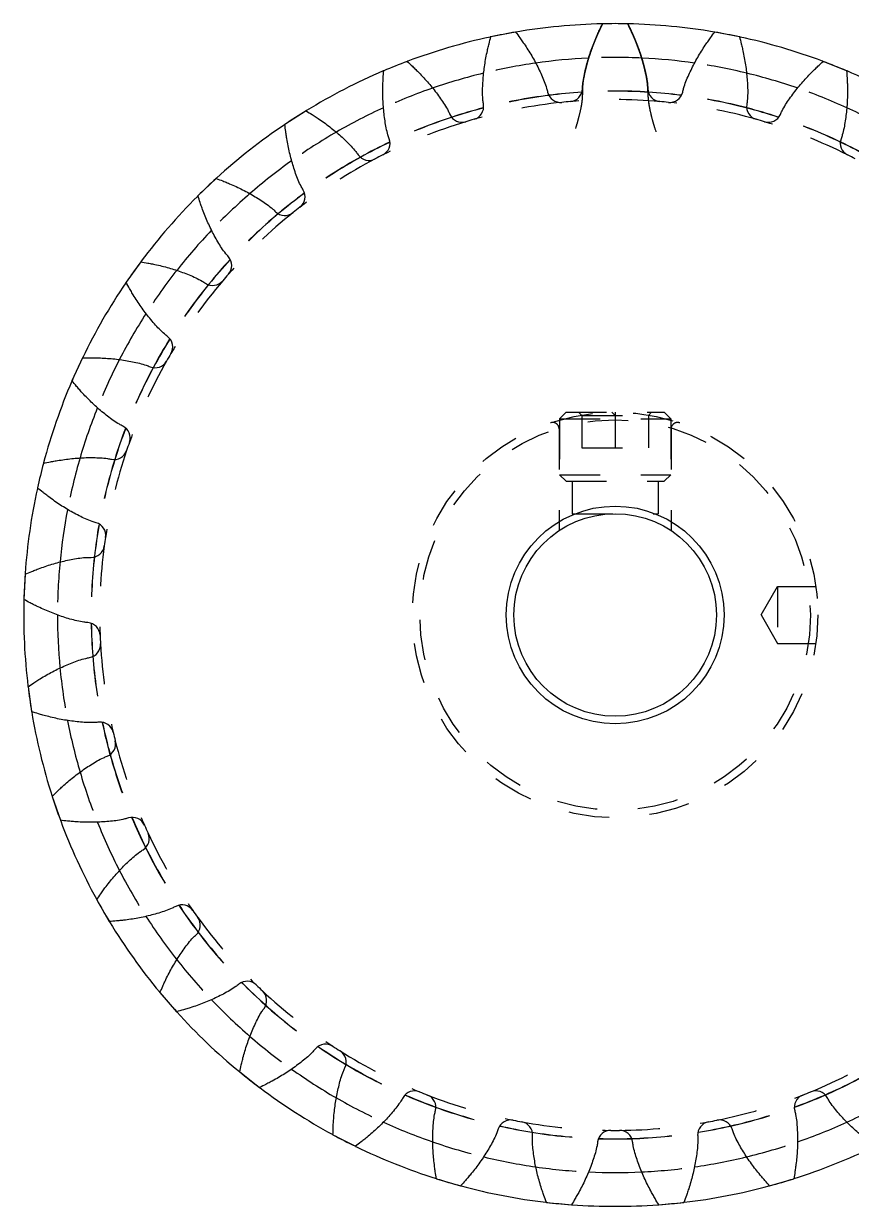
# Model space of a CAD drawing. Header units: inches. Extents: x 0.9 to 97.5, y -1.2 to 16.7.
# Drawn here: x 24.896 to 26.937, y 9.285 to 12.202 of the extents above; entities that cross this region are included whole.
import ezdxf

# ---------------------------------------------------------------- set-up
doc = ezdxf.new("R2010")
doc.units = ezdxf.units.IN
doc.header["$MEASUREMENT"] = 0
doc.linetypes.add('HIDDEN', pattern=[0.2, 0.1, -0.1])
doc.layers.add('DEFAULT_2', color=8, linetype='HIDDEN')

msp = doc.modelspace()

# ---------------------------------------------------------------- linework, layer by layer
at = {"color": 7, "linetype": 'Continuous'}
for p, q in [((26.1094, 12.1809), (26.0483, 12.1692)), ((26.6612, 12.1692), (26.6002, 12.1809)), ((26.9255, 12.0854), (26.8678, 12.1085)), ((25.5927, 11.9867), (25.5404, 11.9531)), ((25.3711, 11.82), (25.3262, 11.7771)), ((25.1851, 11.6144), (25.1491, 11.5638)), ((25.0414, 11.3773), (25.0156, 11.3208)), ((24.8999, 10.8438), (24.8969, 10.7817)), ((24.9072, 10.5666), (24.916, 10.5051)), ((24.9668, 10.2959), (24.9871, 10.2372)), ((25.0766, 10.0413), (25.1076, 9.9875)), ((25.2325, 9.8121), (25.2732, 9.7651)), ((25.4291, 9.6165), (25.4779, 9.5781)), ((25.6591, 9.4617), (25.7143, 9.4332)), ((25.9142, 9.3532), (25.9738, 9.3357)), ((26.7357, 9.3357), (26.7954, 9.3532)), ((26.1853, 9.2949), (26.2471, 9.289)), ((26.4624, 9.289), (26.5243, 9.2949))]:
    msp.add_line(p, q, dxfattribs=at)
for radius in [0.2685, 0.2498]:
    msp.add_circle((26.3548, 10.7434), radius, dxfattribs=at)
at = {"color": 40, "linetype": 'Continuous'}
for radius, start, end in [(1.4583, 91.2628, 99.6464), (1.4583, 80.3536, 88.7372), (1.4583, 102.2058, 110.5215), (1.4583, 69.4785, 77.7942), (1.375, 92.7716, 98.185), (1.375, 81.815, 87.2284), (1.4583, 113.0809, 121.4644), (1.375, 103.6758, 109.0514), (1.375, 70.9486, 76.3242), (1.4583, 58.5356, 66.9191), (1.2921, 93.6505, 97.2201), (1.2917, 93.6574, 97.2101), (1.2921, 82.7799, 86.3495), (1.2917, 82.7899, 86.3426), (1.375, 114.5422, 119.9557), (1.2921, 104.5875, 108.1215), (1.2917, 104.5947, 108.1102), (1.2921, 71.8785, 75.4125), (1.2917, 71.8898, 75.4053), (1.375, 60.0443, 65.4578), (1.4583, 123.9901, 132.3737), (1.2921, 115.5184, 119.0654), (1.2917, 115.5297, 119.0582), (1.2921, 60.9346, 64.4816), (1.2917, 60.9418, 64.4703), (1.375, 125.4988, 130.9123), (1.4583, 134.9331, 143.2487), (1.2921, 126.4065, 129.9701), (1.2917, 126.4135, 129.9632), (1.375, 136.4031, 141.7787), (1.2921, 137.2759, 140.8482), (1.2917, 137.2832, 140.8371), (1.4583, 145.8081, 154.1917), (1.375, 147.2695, 152.683), (1.2921, 148.2351, 151.7649), (1.2917, 148.2429, 151.7571), (1.4583, 156.7174, 165.1009), (1.375, 158.2261, 163.6396), (1.2921, 159.1518, 162.7241), (1.2917, 159.1629, 162.7168), (1.4583, 167.6604, 175.976), (1.375, 169.1304, 174.506), (1.2921, 170.0299, 173.5935), (1.2917, 170.0368, 173.5865), (1.4583, 178.5354, 186.919), (1.375, 180, 185.4103), (1.2921, 180.9346, 184.4816), (1.2917, 180.9418, 184.4703), (1.4583, 189.4447, 197.8282), (1.375, 190.9534, 196.3669), (1.2921, 191.8785, 195.4125), (1.2917, 191.8898, 195.4053), (1.2921, 202.7799, 206.3495), (1.2917, 202.7899, 206.3426), (1.4583, 200.3876, 208.7033), (1.375, 201.8577, 207.2333), (1.2921, 213.6505, 217.2201), (1.2917, 213.6574, 217.2101), (1.4583, 211.2627, 219.6462), (1.375, 212.724, 218.1375), (1.2921, 224.5875, 228.1215), (1.2917, 224.5947, 228.1102), (1.375, 223.6807, 229.0941), (1.4583, 222.1719, 230.5555), (1.2921, 235.5184, 239.0654), (1.2917, 235.5297, 239.0582), (1.375, 234.5849, 239.9605), (1.4583, 233.1149, 241.4306), (1.2921, 246.4065, 249.9701), (1.2917, 246.4135, 249.9632), (1.2917, 290.0368, 293.5865), (1.2921, 290.0299, 293.5935), (1.375, 245.4513, 250.8648), (1.2921, 257.2759, 260.8482), (1.2917, 257.2832, 260.8371), (1.2921, 279.1518, 282.7241), (1.2917, 279.1629, 282.7168), (1.375, 289.1352, 294.5487), (1.2921, 268.2351, 271.7649), (1.2917, 268.2429, 271.7571), (1.4583, 243.99, 252.3735), (1.4583, 287.6265, 296.01), (1.375, 256.4079, 261.8214), (1.375, 278.1786, 283.5921), (1.375, 267.3122, 272.6878), (1.4583, 254.8992, 263.2828), (1.4583, 276.7172, 285.1008), (1.4583, 265.8422, 274.1578)]:
    msp.add_arc((26.3548, 10.7434), radius, start, end, dxfattribs=at)
at = {"color": 7, "linetype": 'Continuous'}
for centre, radius, start, end in [((26.3548, 10.7434), 1.4583, 88.7793, 91.2207), ((26.3548, 10.7434), 1.4583, 99.6884, 102.1298), ((26.3548, 10.7434), 1.4583, 77.8702, 80.3116), ((26.3548, 10.7434), 1.4583, 110.5975, 113.0389), ((26.3548, 10.7434), 1.4583, 66.9611, 69.4025), ((26.22, 12.0399), 0.0325, 192.8473, 275.9364), ((26.2418, 12.042), 0.0325, 274.9727, 358.0618), ((26.4678, 12.042), 0.0325, 181.9382, 265.0273), ((26.4896, 12.0399), 0.0325, 264.0636, 347.1527), ((25.9981, 11.9971), 0.0325, 285.8818, 8.9709), ((26.3548, 10.7434), 1.271, 94.9727, 95.9364), ((26.3548, 10.7434), 1.271, 84.0636, 85.0273), ((26.7115, 11.9971), 0.0325, 171.0291, 254.1182), ((26.3548, 10.7434), 1.4583, 121.5066, 123.948), ((25.977, 11.9909), 0.0325, 203.7564, 286.8455), ((26.3548, 10.7434), 1.271, 105.8818, 106.8455), ((26.3548, 10.7434), 1.271, 73.1545, 74.1182), ((26.7325, 11.9909), 0.0325, 253.1545, 336.2436), ((25.7672, 11.907), 0.0325, 296.7909, 19.88), ((26.9423, 11.907), 0.0325, 160.12, 243.2091), ((25.7478, 11.8969), 0.0325, 214.6655, 297.7546), ((26.3548, 10.7434), 1.271, 116.7909, 117.7546), ((26.3548, 10.7434), 1.271, 62.2454, 63.2091), ((26.3548, 10.7434), 1.4583, 132.4157, 134.8571), ((25.5577, 11.7747), 0.0325, 307.6999, 30.789), ((25.5404, 11.7612), 0.0325, 225.5746, 308.6637), ((26.3548, 10.7434), 1.271, 127.6999, 128.6637), ((26.3548, 10.7434), 1.4583, 143.3248, 145.7662), ((25.3769, 11.6052), 0.0325, 318.609, 41.6981), ((26.3548, 10.7434), 1.271, 138.609, 139.5728), ((25.3625, 11.5887), 0.0325, 236.4837, 319.5728), ((25.2314, 11.4046), 0.0325, 329.5181, 52.6072), ((26.3548, 10.7434), 1.4583, 154.2338, 156.6752), ((26.3548, 10.7434), 1.271, 149.5181, 150.4819), ((25.2205, 11.3856), 0.0325, 247.3928, 330.4819), ((25.1266, 11.1801), 0.0325, 340.4272, 63.5163), ((25.1194, 11.1593), 0.0325, 258.3019, 341.391), ((26.3548, 10.7434), 1.271, 160.4272, 161.391), ((26.3548, 10.7434), 1.4583, 165.1429, 167.5843), ((25.0662, 10.9397), 0.0325, 351.3363, 74.4254), ((25.063, 10.918), 0.0325, 269.211, 352.3001), ((26.3548, 10.7434), 1.271, 171.3363, 172.3001), ((26.3548, 10.7434), 1.4583, 176.052, 178.4934), ((25.0523, 10.6923), 0.0325, 2.2454, 85.3345), ((26.3548, 10.7434), 1.271, 182.2454, 183.2091), ((25.0533, 10.6704), 0.0325, 280.12, 3.2091), ((26.3548, 10.7434), 1.4583, 186.9611, 189.4025), ((25.0855, 10.4467), 0.0325, 13.1545, 96.2436), ((26.3548, 10.7434), 1.271, 193.1545, 194.1182), ((25.0907, 10.4254), 0.0325, 291.0291, 14.1182), ((26.3548, 10.7434), 1.4583, 197.8702, 200.3116), ((25.1646, 10.2119), 0.0325, 24.0636, 107.1527), ((26.3548, 10.7434), 1.271, 204.0636, 205.0273), ((25.1737, 10.1919), 0.0325, 301.9382, 25.0273), ((26.3548, 10.7434), 1.4583, 208.7793, 211.2207), ((25.2867, 9.9962), 0.0325, 34.9727, 118.0618), ((26.3548, 10.7434), 1.271, 214.9727, 215.9364), ((25.2994, 9.9784), 0.0325, 312.8473, 35.9364), ((25.4474, 9.8076), 0.0325, 45.8818, 128.9709), ((26.3548, 10.7434), 1.271, 225.8818, 226.8455), ((26.3548, 10.7434), 1.4583, 219.6884, 222.1298), ((25.4632, 9.7925), 0.0325, 323.7564, 46.8455), ((25.6409, 9.6528), 0.0325, 56.7909, 139.88), ((26.3548, 10.7434), 1.271, 236.7909, 237.7546), ((25.6593, 9.6409), 0.0325, 334.6655, 57.7546), ((26.3548, 10.7434), 1.4583, 230.5975, 233.0389), ((25.8602, 9.5374), 0.0325, 67.6999, 150.789), ((26.3548, 10.7434), 1.271, 247.6999, 248.6637), ((26.3548, 10.7434), 1.271, 291.3363, 292.3001), ((26.8494, 9.5374), 0.0325, 29.211, 112.3001), ((25.8805, 9.5292), 0.0325, 345.5746, 68.6637), ((26.829, 9.5292), 0.0325, 111.3363, 194.4254), ((26.0973, 9.4656), 0.0325, 78.609, 161.6981), ((26.3548, 10.7434), 1.271, 258.609, 259.5728), ((26.1189, 9.4614), 0.0325, 356.4837, 79.5728), ((26.5907, 9.4614), 0.0325, 100.4272, 183.5163), ((26.3548, 10.7434), 1.271, 280.4272, 281.391), ((26.6122, 9.4656), 0.0325, 18.3019, 101.391), ((26.3548, 10.7434), 1.4583, 241.5066, 243.948), ((26.3438, 9.4399), 0.0325, 89.5181, 172.6072), ((26.3548, 10.7434), 1.271, 269.5181, 270.4819), ((26.3657, 9.4399), 0.0325, 7.3928, 90.4819), ((26.3548, 10.7434), 1.4583, 252.4157, 254.8571), ((26.3548, 10.7434), 1.4583, 285.1429, 287.5843), ((26.3548, 10.7434), 1.4583, 263.3248, 265.7662), ((26.3548, 10.7434), 1.4583, 274.2338, 276.6752)]:
    msp.add_arc(centre, radius, start, end, dxfattribs=at)
for points, start_tangent, end_tangent in [([(26.3137, 12.1803), (26.316, 12.1854), (26.3237, 12.2014)], (0.004828, 0.01063), (0.005184, 0.010461)), ([(26.3858, 12.2014), (26.3935, 12.1854), (26.3959, 12.1803)], (0.005184, -0.010461), (0.004828, -0.01063)), ([(26.0425, 12.1466), (26.0438, 12.152), (26.0483, 12.1692)], (0.002729, 0.011352), (0.00311, 0.011253)), ([(26.1094, 12.1809), (26.1199, 12.1667), (26.1232, 12.1621)], (0.00707, -0.009291), (0.006753, -0.009524)), ([(26.2743, 12.0409), (26.2748, 12.0506), (26.2773, 12.0681), (26.2809, 12.0854), (26.2853, 12.1026), (26.2903, 12.1196), (26.2959, 12.1364), (26.3021, 12.1529), (26.3088, 12.1693), (26.3137, 12.1803)], (0.002464, 0.072806), (0.030117, 0.066309)), ([(26.3959, 12.1803), (26.4007, 12.1693), (26.4075, 12.1529), (26.4137, 12.1364), (26.4193, 12.1196), (26.4243, 12.1026), (26.4286, 12.0854), (26.4323, 12.0681), (26.4347, 12.0506), (26.4353, 12.0409)], (0.030117, -0.066309), (0.002464, -0.072806)), ([(26.5864, 12.1621), (26.5897, 12.1667), (26.6002, 12.1809)], (0.006753, 0.009524), (0.00707, 0.009291)), ([(26.6612, 12.1692), (26.6657, 12.152), (26.6671, 12.1466)], (0.00311, -0.011253), (0.002729, -0.011352)), ([(26.0302, 12.0022), (26.0289, 12.0119), (26.0279, 12.0295), (26.0283, 12.0472), (26.0293, 12.0649), (26.031, 12.0825), (26.0333, 12.1), (26.0362, 12.1175), (26.0398, 12.1348), (26.0425, 12.1466)], (-0.011359, 0.071956), (0.017023, 0.070811)), ([(26.1232, 12.1621), (26.1301, 12.1522), (26.1398, 12.1374), (26.149, 12.1223), (26.1577, 12.1069), (26.1658, 12.0912), (26.1733, 12.0752), (26.1802, 12.0589), (26.1859, 12.0421), (26.1883, 12.0327)], (0.042122, -0.059411), (0.016198, -0.071024)), ([(26.5213, 12.0327), (26.5237, 12.0421), (26.5294, 12.0589), (26.5363, 12.0752), (26.5438, 12.0912), (26.5519, 12.1069), (26.5605, 12.1223), (26.5698, 12.1374), (26.5795, 12.1522), (26.5864, 12.1621)], (0.016198, 0.071024), (0.042122, 0.059411)), ([(26.6671, 12.1466), (26.6698, 12.1348), (26.6733, 12.1175), (26.6763, 12.1), (26.6786, 12.0825), (26.6802, 12.0649), (26.6813, 12.0472), (26.6816, 12.0295), (26.6807, 12.0119), (26.6794, 12.0022)], (0.017023, -0.070811), (-0.011359, -0.071956)), ([(25.8417, 12.1085), (25.8548, 12.0965), (25.8589, 12.0926)], (0.0087, -0.007785), (0.008433, -0.008074)), ([(26.8507, 12.0926), (26.8548, 12.0965), (26.8678, 12.1085)], (0.008433, 0.008074), (0.0087, 0.007785)), ([(25.7826, 12.0621), (25.7829, 12.0677), (25.7841, 12.0854)], (0.000531, 0.011663), (0.000924, 0.011638)), ([(25.8589, 12.0926), (25.8675, 12.0842), (25.8798, 12.0716), (25.8918, 12.0585), (25.9032, 12.045), (25.9141, 12.0311), (25.9245, 12.0167), (25.9344, 12.0021), (25.9432, 11.9867), (25.9473, 11.9779)], (0.052604, -0.050366), (0.029347, -0.066675)), ([(26.7623, 11.9779), (26.7664, 11.9867), (26.7752, 12.0021), (26.785, 12.0167), (26.7954, 12.0311), (26.8064, 12.045), (26.8178, 12.0585), (26.8297, 12.0716), (26.8421, 12.0842), (26.8507, 12.0926)], (0.029347, 0.066675), (0.052604, 0.050366)), ([(26.9255, 12.0854), (26.9267, 12.0677), (26.927, 12.0621)], (0.000924, -0.011638), (0.000531, -0.011663)), ([(25.7978, 11.918), (25.7947, 11.9273), (25.7904, 11.9444), (25.7874, 11.9619), (25.7851, 11.9794), (25.7834, 11.997), (25.7824, 12.0147), (25.782, 12.0324), (25.7822, 12.0501), (25.7826, 12.0621)], (-0.024772, 0.068506), (0.003315, 0.072753)), ([(26.927, 12.0621), (26.9274, 12.0501), (26.9276, 12.0324), (26.9272, 12.0147), (26.9262, 11.997), (26.9245, 11.9794), (26.9221, 11.9619), (26.9191, 11.9444), (26.9149, 11.9273), (26.9117, 11.918)], (0.003315, -0.072753), (-0.024772, -0.068506)), ([(25.5927, 11.9867), (25.6077, 11.9775), (25.6125, 11.9744)], (0.010016, -0.005998), (0.009809, -0.006332)), ([(25.6125, 11.9744), (25.6225, 11.9678), (25.6371, 11.9577), (25.6512, 11.9471), (25.665, 11.936), (25.6784, 11.9244), (25.6913, 11.9123), (25.7038, 11.8997), (25.7153, 11.8863), (25.721, 11.8784)], (0.061185, -0.039501), (0.041435, -0.059916)), ([(25.5434, 11.93), (25.5426, 11.9356), (25.5404, 11.9531)], (-0.001685, 0.011553), (-0.001295, 0.011603)), ([(25.5856, 11.7914), (25.5808, 11.7999), (25.5733, 11.8159), (25.5671, 11.8325), (25.5615, 11.8493), (25.5565, 11.8662), (25.5521, 11.8834), (25.5484, 11.9007), (25.5452, 11.9181), (25.5434, 11.93)], (-0.037289, 0.06258), (-0.010514, 0.072065)), ([(25.3711, 11.82), (25.3877, 11.8138), (25.3929, 11.8117)], (0.01097, -0.003994), (0.01083, -0.004362)), ([(25.3929, 11.8117), (25.4041, 11.8071), (25.4202, 11.7999), (25.4362, 11.7922), (25.4518, 11.7839), (25.4671, 11.775), (25.4821, 11.7656), (25.4967, 11.7556), (25.5106, 11.7446), (25.5177, 11.738)], (0.067555, -0.027207), (0.052025, -0.050992)), ([(25.3335, 11.755), (25.3316, 11.7603), (25.3262, 11.7771)], (-0.003841, 0.011025), (-0.003467, 0.011148)), ([(25.4011, 11.6269), (25.3948, 11.6343), (25.3845, 11.6487), (25.3752, 11.6637), (25.3665, 11.6791), (25.3584, 11.6949), (25.3509, 11.7109), (25.3439, 11.7271), (25.3375, 11.7436), (25.3335, 11.755)], (-0.048459, 0.054392), (-0.023962, 0.068773)), ([(25.1851, 11.6144), (25.2026, 11.6114), (25.2081, 11.6103)], (0.011528, -0.001846), (0.01146, -0.002233)), ([(25.2081, 11.6103), (25.2199, 11.6079), (25.2372, 11.6039), (25.2543, 11.5994), (25.2712, 11.5942), (25.2879, 11.5884), (25.3044, 11.582), (25.3206, 11.575), (25.3363, 11.5668), (25.3446, 11.5616)], (0.071483, -0.013931), (0.060735, -0.040225)), ([(25.1605, 11.5434), (25.1577, 11.5483), (25.1491, 11.5638)], (-0.005858, 0.010099), (-0.005514, 0.01029)), ([(25.2512, 11.4304), (25.2436, 11.4365), (25.2307, 11.4487), (25.2187, 11.4617), (25.2073, 11.4752), (25.1963, 11.4891), (25.1859, 11.5034), (25.176, 11.5181), (25.1666, 11.533), (25.1605, 11.5434)], (-0.057877, 0.044239), (-0.036544, 0.062995)), ([(25.0414, 11.3773), (25.0591, 11.3777), (25.0648, 11.3777)], (0.011669, 0.00037), (0.011675, -0.000024)), ([(25.0648, 11.3777), (25.0768, 11.3775), (25.0945, 11.3769), (25.1122, 11.3756), (25.1298, 11.3738), (25.1473, 11.3712), (25.1647, 11.3681), (25.1819, 11.3642), (25.1989, 11.3592), (25.208, 11.3556)], (0.072828, -0.000151), (0.06725, -0.028003)), ([(25.0306, 11.3029), (25.027, 11.3072), (25.0156, 11.3208)], (-0.007664, 0.008808), (-0.007362, 0.009061)), ([(25.1411, 11.2091), (25.1325, 11.2137), (25.1175, 11.2232), (25.1033, 11.2337), (25.0895, 11.2448), (25.0761, 11.2564), (25.0632, 11.2685), (25.0507, 11.281), (25.0386, 11.2939), (25.0306, 11.3029)], (-0.065203, 0.032486), (-0.047806, 0.054941)), ([(24.9452, 11.1173), (24.9625, 11.121), (24.9681, 11.1221)], (0.011388, 0.002571), (0.011469, 0.002186)), ([(24.9681, 11.1221), (24.9799, 11.1242), (24.9974, 11.1269), (25.015, 11.129), (25.0326, 11.1305), (25.0503, 11.1314), (25.068, 11.1315), (25.0856, 11.131), (25.1032, 11.1293), (25.1128, 11.1275)], (0.07154, 0.013635), (0.071334, -0.01477)), ([(24.9487, 11.0422), (24.9442, 11.0457), (24.9305, 11.0569)], (-0.009192, 0.007198), (-0.008944, 0.007504)), ([(25.0749, 10.971), (25.0655, 10.9739), (25.0491, 10.9804), (25.0331, 10.988), (25.0175, 10.9963), (25.0022, 11.0051), (24.9872, 11.0145), (24.9725, 11.0245), (24.9582, 11.0349), (24.9487, 11.0422)], (-0.070173, 0.019559), (-0.05734, 0.044901)), ([(24.9214, 10.8528), (24.9327, 10.8571), (24.9493, 10.8631), (24.9662, 10.8685), (24.9832, 10.8733), (25.0004, 10.8775), (25.0178, 10.881), (25.0352, 10.8839), (25.0528, 10.8855), (25.0626, 10.8855)], (0.067667, 0.026927), (0.072841, -0.001003)), ([(24.8999, 10.8438), (24.9162, 10.8507), (24.9214, 10.8528)], (0.010696, 0.00468), (0.010848, 0.004317)), ([(24.9175, 10.7707), (24.9125, 10.7733), (24.8969, 10.7817)], (-0.010388, 0.005328), (-0.010202, 0.005675)), ([(25.0549, 10.7247), (25.0452, 10.7257), (25.0278, 10.729), (25.0107, 10.7335), (24.9938, 10.7386), (24.9771, 10.7444), (24.9606, 10.7508), (24.9443, 10.7578), (24.9283, 10.7653), (24.9175, 10.7707)], (-0.072606, 0.005925), (-0.064801, 0.033238)), ([(24.9266, 10.5796), (24.9368, 10.586), (24.9521, 10.595), (24.9676, 10.6035), (24.9834, 10.6114), (24.9995, 10.6187), (25.0159, 10.6255), (25.0325, 10.6316), (25.0495, 10.6365), (25.059, 10.6384)], (0.061348, 0.039247), (0.071714, 0.0128)), ([(24.9072, 10.5666), (24.9219, 10.5765), (24.9266, 10.5796)], (0.009617, 0.00662), (0.009835, 0.006292)), ([(24.9383, 10.4982), (24.9329, 10.4998), (24.916, 10.5051)], (-0.011209, 0.003266), (-0.011092, 0.003642)), ([(25.0819, 10.479), (25.0722, 10.4782), (25.0545, 10.4781), (25.0369, 10.4793), (25.0193, 10.4812), (25.0018, 10.4837), (24.9844, 10.4868), (24.9671, 10.4906), (24.9499, 10.495), (24.9383, 10.4982)], (-0.072415, -0.007923), (-0.06992, 0.020373)), ([(24.9835, 10.3122), (24.9923, 10.3205), (25.0055, 10.3322), (25.0191, 10.3435), (25.0332, 10.3542), (25.0476, 10.3645), (25.0624, 10.3742), (25.0775, 10.3834), (25.0933, 10.3914), (25.1023, 10.3951)], (0.052812, 0.050148), (0.067996, 0.026141)), ([(24.9668, 10.2959), (24.9794, 10.3083), (24.9835, 10.3122)], (0.00819, 0.00832), (0.008466, 0.008039)), ([(25.155, 10.2429), (25.1456, 10.2403), (25.1282, 10.2368), (25.1107, 10.2347), (25.0931, 10.2332), (25.0754, 10.2323), (25.0577, 10.2321), (25.04, 10.2325), (25.0223, 10.2336), (25.0103, 10.2346)], (-0.069607, -0.021484), (-0.072512, 0.006773)), ([(25.0103, 10.2346), (25.0047, 10.2351), (24.9871, 10.2372)], (-0.011625, 0.001086), (-0.011581, 0.001477)), ([(25.0898, 10.0605), (25.0969, 10.0702), (25.1077, 10.0843), (25.119, 10.0979), (25.1307, 10.1112), (25.1429, 10.124), (25.1556, 10.1363), (25.1687, 10.1481), (25.1827, 10.159), (25.1909, 10.1644)], (0.042367, 0.059236), (0.06182, 0.038537)), ([(25.0766, 10.0413), (25.0866, 10.0559), (25.0898, 10.0605)], (0.006468, 0.00972), (0.006792, 0.009496)), ([(25.2714, 10.0249), (25.2627, 10.0205), (25.2463, 10.0139), (25.2294, 10.0084), (25.2124, 10.0036), (25.1952, 9.9994), (25.1779, 9.9959), (25.1604, 9.9929), (25.1429, 9.9906), (25.1309, 9.9893)], (-0.064284, -0.034269), (-0.072484, -0.007073)), ([(25.1309, 9.9893), (25.1253, 9.9888), (25.1076, 9.9875)], (-0.01162, -0.001134), (-0.011651, -0.000741)), ([(25.2419, 9.8335), (25.2471, 9.8444), (25.255, 9.8602), (25.2635, 9.8757), (25.2725, 9.8909), (25.282, 9.9058), (25.2922, 9.9203), (25.3028, 9.9344), (25.3145, 9.9478), (25.3215, 9.9545)], (0.030391, 0.066184), (0.05341, 0.04954)), ([(25.2325, 9.8121), (25.2396, 9.8283), (25.2419, 9.8335)], (0.004511, 0.010768), (0.004872, 0.01061)), ([(25.4269, 9.8329), (25.4192, 9.8269), (25.4044, 9.8173), (25.3889, 9.8087), (25.3731, 9.8008), (25.357, 9.7934), (25.3406, 9.7866), (25.324, 9.7805), (25.3073, 9.7749), (25.2957, 9.7714)], (-0.056636, -0.045816), (-0.069835, -0.020663)), ([(25.2957, 9.7714), (25.2903, 9.7698), (25.2732, 9.7651)], (-0.011195, -0.003312), (-0.0113, -0.002933)), ([(25.4342, 9.6393), (25.4372, 9.651), (25.442, 9.668), (25.4474, 9.6849), (25.4534, 9.7015), (25.4599, 9.7179), (25.4671, 9.7341), (25.4749, 9.75), (25.4838, 9.7653), (25.4894, 9.7732)], (0.017316, 0.070739), (0.043069, 0.058752)), ([(25.616, 9.6737), (25.6096, 9.6664), (25.5968, 9.6541), (25.5832, 9.6428), (25.5692, 9.632), (25.5548, 9.6217), (25.54, 9.612), (25.5249, 9.6028), (25.5095, 9.5941), (25.4988, 9.5885)], (-0.046942, -0.055706), (-0.064663, -0.033506)), ([(25.4291, 9.6165), (25.4329, 9.6338), (25.4342, 9.6393)], (0.002392, 0.011427), (0.002776, 0.01134)), ([(25.6598, 9.485), (25.6605, 9.4971), (25.662, 9.5147), (25.6641, 9.5323), (25.6668, 9.5497), (25.6702, 9.5671), (25.6742, 9.5843), (25.6788, 9.6014), (25.6847, 9.6181), (25.6887, 9.627)], (0.003616, 0.072738), (0.031172, 0.065841)), ([(25.4988, 9.5885), (25.4938, 9.5859), (25.4779, 9.5781)], (-0.010366, -0.005371), (-0.010541, -0.005019)), ([(25.8318, 9.5532), (25.8268, 9.5448), (25.8166, 9.5304), (25.8054, 9.5167), (25.7937, 9.5034), (25.7815, 9.4906), (25.7688, 9.4783), (25.7557, 9.4664), (25.7422, 9.4549), (25.7329, 9.4474)], (-0.035552, -0.063583), (-0.057153, -0.045138)), ([(26.9767, 9.4474), (26.9673, 9.4549), (26.9538, 9.4664), (26.9407, 9.4783), (26.928, 9.4906), (26.9158, 9.5034), (26.9041, 9.5167), (26.8929, 9.5304), (26.8827, 9.5448), (26.8778, 9.5532)], (-0.057153, 0.045138), (-0.035552, 0.063583)), ([(25.9105, 9.3763), (25.909, 9.3882), (25.9071, 9.4058), (25.9058, 9.4234), (25.9052, 9.4411), (25.9052, 9.4588), (25.9058, 9.4765), (25.9072, 9.4941), (25.9098, 9.5116), (25.912, 9.5211)], (-0.010215, 0.072108), (0.018148, 0.070551)), ([(26.7976, 9.5211), (26.7998, 9.5116), (26.8024, 9.4941), (26.8037, 9.4765), (26.8044, 9.4588), (26.8044, 9.4411), (26.8038, 9.4234), (26.8025, 9.4058), (26.8006, 9.3882), (26.799, 9.3763)], (0.018148, -0.070551), (-0.010215, -0.072108)), ([(25.6591, 9.4617), (25.6596, 9.4794), (25.6598, 9.485)], (0.000186, 0.011673), (0.00058, 0.011661)), ([(26.0665, 9.4758), (26.0632, 9.4666), (26.0559, 9.4505), (26.0475, 9.4349), (26.0385, 9.4197), (26.029, 9.4048), (26.0189, 9.3902), (26.0082, 9.3761), (25.9972, 9.3623), (25.9894, 9.3531)], (-0.022876, -0.069163), (-0.047578, -0.055138)), ([(26.1773, 9.3169), (26.1735, 9.3283), (26.1683, 9.3452), (26.1637, 9.3623), (26.1597, 9.3796), (26.1564, 9.3969), (26.1537, 9.4144), (26.1517, 9.432), (26.1509, 9.4497), (26.1513, 9.4594)], (-0.023677, 0.068872), (0.004468, 0.07271)), ([(26.5583, 9.4594), (26.5586, 9.4497), (26.5579, 9.432), (26.5559, 9.4144), (26.5532, 9.3969), (26.5498, 9.3796), (26.5458, 9.3623), (26.5412, 9.3452), (26.5361, 9.3283), (26.5323, 9.3169)], (0.004468, -0.07271), (-0.023677, -0.068872)), ([(26.7202, 9.3531), (26.7124, 9.3623), (26.7013, 9.3761), (26.6907, 9.3902), (26.6806, 9.4048), (26.671, 9.4197), (26.662, 9.4349), (26.6536, 9.4505), (26.6463, 9.4666), (26.6431, 9.4758)], (-0.047578, 0.055138), (-0.022876, 0.069163)), ([(25.7329, 9.4474), (25.7284, 9.4439), (25.7143, 9.4332)], (-0.009162, -0.007236), (-0.009401, -0.006923)), ([(26.3116, 9.4441), (26.3101, 9.4345), (26.306, 9.4173), (26.3007, 9.4004), (26.2948, 9.3837), (26.2882, 9.3673), (26.281, 9.3511), (26.2733, 9.3352), (26.265, 9.3196), (26.2591, 9.3091)], (-0.009373, -0.072242), (-0.036283, -0.063146)), ([(26.4505, 9.3091), (26.4446, 9.3196), (26.4363, 9.3352), (26.4285, 9.3511), (26.4214, 9.3673), (26.4148, 9.3837), (26.4088, 9.4004), (26.4035, 9.4173), (26.3994, 9.4345), (26.398, 9.4441)], (-0.036283, 0.063146), (-0.009373, 0.072242)), ([(25.9142, 9.3532), (25.9113, 9.3707), (25.9105, 9.3763)], (-0.002026, 0.011498), (-0.001638, 0.01156)), ([(26.799, 9.3763), (26.7982, 9.3707), (26.7954, 9.3532)], (-0.001638, -0.01156), (-0.002026, -0.011498)), ([(25.9894, 9.3531), (25.9857, 9.3488), (25.9738, 9.3357)], (-0.007627, -0.008839), (-0.007921, -0.008577)), ([(26.7357, 9.3357), (26.7239, 9.3488), (26.7202, 9.3531)], (-0.007921, 0.008577), (-0.007627, 0.008839)), ([(26.1853, 9.2949), (26.1791, 9.3115), (26.1773, 9.3169)], (-0.004166, 0.010906), (-0.003796, 0.011041)), ([(26.2591, 9.3091), (26.2563, 9.3042), (26.2471, 9.289)], (-0.005817, -0.010123), (-0.006154, -0.009921)), ([(26.4624, 9.289), (26.4533, 9.3042), (26.4505, 9.3091)], (-0.006154, 0.009921), (-0.005817, 0.010123)), ([(26.5323, 9.3169), (26.5304, 9.3115), (26.5243, 9.2949)], (-0.003796, -0.011041), (-0.004166, -0.010906))]:
    msp.add_spline(points, degree=3, dxfattribs=dict(at, start_tangent=start_tangent, end_tangent=end_tangent))
at = {"layer": 'DEFAULT_2', "color": 8, "linetype": 'HIDDEN'}
for p, q in [((26.2338, 11.2434), (26.2178, 11.2274)), ((26.2338, 11.2434), (26.4758, 11.2434)), ((26.2648, 11.2434), (26.2728, 11.2354)), ((26.2728, 11.2354), (26.2728, 11.1558)), ((26.2728, 11.2354), (26.4368, 11.2354)), ((26.3468, 11.2434), (26.3548, 11.2354)), ((26.3548, 11.2434), (26.3548, 11.1558)), ((26.4448, 11.2434), (26.4368, 11.2354)), ((26.4368, 11.2354), (26.4368, 11.1558)), ((26.4758, 11.2434), (26.4918, 11.2274)), ((26.2168, 11.2022), (26.2168, 10.9521)), ((26.2178, 11.2274), (26.2178, 11.0892)), ((26.2178, 11.2274), (26.4918, 11.2274)), ((26.4918, 11.2274), (26.4918, 11.0892)), ((26.4928, 11.2022), (26.4928, 10.9521)), ((26.2728, 11.1558), (26.4368, 11.1558)), ((26.2178, 11.0892), (26.2338, 11.0732)), ((26.2178, 11.0892), (26.4918, 11.0892)), ((26.4918, 11.0892), (26.4758, 11.0732)), ((26.2338, 11.0732), (26.4758, 11.0732)), ((26.2488, 11.0732), (26.2488, 10.9932)), ((26.4608, 11.0732), (26.4608, 10.9932)), ((26.2488, 10.9932), (26.4608, 10.9932)), ((26.7148, 10.7434), (26.7552, 10.8134)), ((26.7552, 10.8134), (26.8499, 10.8134)), ((26.7552, 10.8134), (26.7552, 10.6734)), ((26.7148, 10.7434), (26.7552, 10.6734)), ((26.7552, 10.6734), (26.8499, 10.6734))]:
    msp.add_line(p, q, dxfattribs=at)
for radius in [0.5, 0.4813]:
    msp.add_circle((26.3548, 10.7434), radius, dxfattribs=at)
for centre, radius, start, end in [((26.3548, 10.7434), 1.4583, 91.2207, 91.2628), ((26.3548, 10.7434), 1.4583, 88.7372, 88.7793), ((26.3548, 10.7434), 1.4583, 102.1298, 102.2058), ((26.3548, 10.7434), 1.4583, 99.6464, 99.6884), ((26.3548, 10.7434), 1.4583, 80.3116, 80.3536), ((26.3548, 10.7434), 1.4583, 77.7942, 77.8702), ((26.3548, 10.7434), 1.4583, 110.5215, 110.5975), ((26.3548, 10.7434), 1.375, 98.185, 103.6758), ((26.3548, 10.7434), 1.375, 87.2284, 92.7716), ((26.3548, 10.7434), 1.375, 76.3242, 81.815), ((26.3548, 10.7434), 1.4583, 69.4025, 69.4785), ((26.3548, 10.7434), 1.4583, 113.0389, 113.0809), ((26.3548, 10.7434), 1.4583, 66.9191, 66.9611), ((26.3548, 10.7434), 1.375, 109.0514, 114.5422), ((26.3548, 10.7434), 1.2917, 97.2101, 104.5947), ((26.3548, 10.7434), 1.2921, 97.2201, 104.5875), ((26.3548, 10.7434), 1.2917, 86.3426, 93.6574), ((26.3548, 10.7434), 1.2921, 86.3495, 93.6505), ((26.3548, 10.7434), 1.2917, 75.4053, 82.7899), ((26.3548, 10.7434), 1.2921, 75.4125, 82.7799), ((26.3548, 10.7434), 1.375, 65.4578, 70.9486), ((26.3548, 10.7434), 1.271, 95.9364, 105.8818), ((26.3548, 10.7434), 1.271, 85.0273, 94.9727), ((26.3548, 10.7434), 1.271, 74.1182, 84.0636), ((26.3548, 10.7434), 1.4583, 121.4644, 121.5066), ((26.3548, 10.7434), 1.271, 106.8455, 116.7909), ((26.3548, 10.7434), 1.2921, 108.1215, 115.5184), ((26.3548, 10.7434), 1.2917, 108.1102, 115.5297), ((26.3548, 10.7434), 1.271, 63.2091, 73.1545), ((26.3548, 10.7434), 1.2917, 64.4703, 71.8898), ((26.3548, 10.7434), 1.2921, 64.4816, 71.8785), ((26.3548, 10.7434), 1.4583, 123.948, 123.9901), ((26.3548, 10.7434), 1.375, 119.9557, 125.4988), ((26.3548, 10.7434), 1.2921, 119.0654, 126.4065), ((26.3548, 10.7434), 1.2917, 119.0582, 126.4135), ((26.3548, 10.7434), 1.271, 117.7546, 127.6999), ((26.3548, 10.7434), 1.4583, 132.3737, 132.4157), ((26.3548, 10.7434), 1.4583, 134.8571, 134.9331), ((26.3548, 10.7434), 1.375, 130.9123, 136.4031), ((26.3548, 10.7434), 1.271, 128.6637, 138.609), ((26.3548, 10.7434), 1.2921, 129.9701, 137.2759), ((26.3548, 10.7434), 1.2917, 129.9632, 137.2832), ((26.3548, 10.7434), 1.4583, 143.2487, 143.3248), ((26.3548, 10.7434), 1.375, 141.7787, 147.2695), ((26.3548, 10.7434), 1.4583, 145.7662, 145.8081), ((26.3548, 10.7434), 1.2921, 140.8482, 148.2351), ((26.3548, 10.7434), 1.2917, 140.8371, 148.2429), ((26.3548, 10.7434), 1.271, 139.5728, 149.5181), ((26.3548, 10.7434), 1.4583, 154.1917, 154.2338), ((26.3548, 10.7434), 1.375, 152.683, 158.2261), ((26.3548, 10.7434), 1.2921, 151.7649, 159.1518), ((26.3548, 10.7434), 1.2917, 151.7571, 159.1629), ((26.3548, 10.7434), 1.271, 150.4819, 160.4272), ((26.3548, 10.7434), 1.4583, 156.6752, 156.7174), ((26.2008, 11.2022), 0.016, 0, 108.553), ((26.5088, 11.2022), 0.016, 71.447, 180), ((26.3548, 10.7434), 1.271, 161.391, 171.3363), ((26.3548, 10.7434), 1.4583, 165.1009, 165.1429), ((26.3548, 10.7434), 1.375, 163.6396, 169.1304), ((26.3548, 10.7434), 1.2921, 162.7241, 170.0299), ((26.3548, 10.7434), 1.2917, 162.7168, 170.0368), ((26.3548, 10.7434), 1.4583, 167.5843, 167.6604), ((26.3548, 10.7434), 1.271, 172.3001, 182.2454), ((26.3548, 10.7434), 1.2921, 173.5935, 180.9346), ((26.3548, 10.7434), 1.2917, 173.5865, 180.9418), ((26.3548, 10.7434), 1.375, 174.506, 180), ((26.3548, 10.7434), 1.4583, 175.976, 176.052), ((26.3548, 10.7434), 1.4583, 178.4934, 178.5354), ((26.3548, 10.7434), 1.271, 183.2091, 193.1545), ((26.3548, 10.7434), 1.2921, 184.4816, 191.8785), ((26.3548, 10.7434), 1.2917, 184.4703, 191.8898), ((26.3548, 10.7434), 1.375, 185.4103, 190.9534), ((26.3548, 10.7434), 1.4583, 186.919, 186.9611), ((26.3548, 10.7434), 1.4583, 189.4025, 189.4447), ((26.3548, 10.7434), 1.271, 194.1182, 204.0636), ((26.3548, 10.7434), 1.2921, 195.4125, 202.7799), ((26.3548, 10.7434), 1.2917, 195.4053, 202.7899), ((26.3548, 10.7434), 1.375, 196.3669, 201.8577), ((26.3548, 10.7434), 1.4583, 197.8282, 197.8702), ((26.3548, 10.7434), 1.4583, 200.3116, 200.3876), ((26.3548, 10.7434), 1.271, 205.0273, 214.9727), ((26.3548, 10.7434), 1.2921, 206.3495, 213.6505), ((26.3548, 10.7434), 1.2917, 206.3426, 213.6574), ((26.3548, 10.7434), 1.375, 207.2333, 212.724), ((26.3548, 10.7434), 1.4583, 208.7033, 208.7793), ((26.3548, 10.7434), 1.4583, 211.2207, 211.2627), ((26.3548, 10.7434), 1.271, 215.9364, 225.8818), ((26.3548, 10.7434), 1.2921, 217.2201, 224.5875), ((26.3548, 10.7434), 1.2917, 217.2101, 224.5947), ((26.3548, 10.7434), 1.375, 218.1375, 223.6807), ((26.3548, 10.7434), 1.4583, 219.6462, 219.6884), ((26.3548, 10.7434), 1.271, 226.8455, 236.7909), ((26.3548, 10.7434), 1.2921, 228.1215, 235.5184), ((26.3548, 10.7434), 1.2917, 228.1102, 235.5297), ((26.3548, 10.7434), 1.4583, 222.1298, 222.1719), ((26.3548, 10.7434), 1.375, 229.0941, 234.5849), ((26.3548, 10.7434), 1.271, 237.7546, 247.6999), ((26.3548, 10.7434), 1.271, 292.3001, 302.2454), ((26.3548, 10.7434), 1.2917, 239.0582, 246.4135), ((26.3548, 10.7434), 1.2921, 239.0654, 246.4065), ((26.3548, 10.7434), 1.2917, 293.5865, 300.9418), ((26.3548, 10.7434), 1.2921, 293.5935, 300.9346), ((26.3548, 10.7434), 1.4583, 230.5555, 230.5975), ((26.3548, 10.7434), 1.4583, 233.0389, 233.1149), ((26.3548, 10.7434), 1.375, 239.9605, 245.4513), ((26.3548, 10.7434), 1.271, 248.6637, 258.609), ((26.3548, 10.7434), 1.271, 281.391, 291.3363), ((26.3548, 10.7434), 1.375, 294.5487, 300.0395), ((26.3548, 10.7434), 1.2917, 249.9632, 257.2832), ((26.3548, 10.7434), 1.2921, 249.9701, 257.2759), ((26.3548, 10.7434), 1.2917, 282.7168, 290.0368), ((26.3548, 10.7434), 1.2921, 282.7241, 290.0299), ((26.3548, 10.7434), 1.271, 259.5728, 269.5181), ((26.3548, 10.7434), 1.271, 270.4819, 280.4272), ((26.3548, 10.7434), 1.4583, 241.4306, 241.5066), ((26.3548, 10.7434), 1.2917, 260.8371, 268.2429), ((26.3548, 10.7434), 1.2921, 260.8482, 268.2351), ((26.3548, 10.7434), 1.2917, 271.7571, 279.1629), ((26.3548, 10.7434), 1.2921, 271.7649, 279.1518), ((26.3548, 10.7434), 1.4583, 243.948, 243.99), ((26.3548, 10.7434), 1.375, 250.8648, 256.4079), ((26.3548, 10.7434), 1.375, 283.5921, 289.1352), ((26.3548, 10.7434), 1.375, 261.8214, 267.3122), ((26.3548, 10.7434), 1.375, 272.6878, 278.1786), ((26.3548, 10.7434), 1.4583, 252.3735, 252.4157), ((26.3548, 10.7434), 1.4583, 254.8571, 254.8992), ((26.3548, 10.7434), 1.4583, 285.1008, 285.1429), ((26.3548, 10.7434), 1.4583, 287.5843, 287.6265), ((26.3548, 10.7434), 1.4583, 263.2828, 263.3248), ((26.3548, 10.7434), 1.4583, 265.7662, 265.8422), ((26.3548, 10.7434), 1.4583, 274.1578, 274.2338), ((26.3548, 10.7434), 1.4583, 276.6752, 276.7172)]:
    msp.add_arc(centre, radius, start, end, dxfattribs=at)
for points, start_tangent, end_tangent in [([(26.3195, 12.1928, 0.25), (26.317, 12.1876, 0.25)], (-0.00124, -0.002589), (-0.001218, -0.002599)), ([(26.32, 12.1938, 0.25), (26.3195, 12.1928, 0.25)], (-0.00024, -0.000499), (-0.000239, -0.0005)), ([(26.3216, 12.1971, 0.25), (26.32, 12.1938, 0.25)], (-0.000805, -0.001652), (-0.000797, -0.001657)), ([(26.322, 12.198, 0.25), (26.3216, 12.1971, 0.25)], (-0.000218, -0.000445), (-0.000217, -0.000445)), ([(26.3226, 12.199, 0.25), (26.322, 12.198, 0.25)], (-0.000267, -0.000544), (-0.000266, -0.000545)), ([(26.3237, 12.2014, 0.25), (26.3226, 12.199, 0.25)], (-0.000579, -0.001169), (-0.000575, -0.001171)), ([(26.3858, 12.2014, 0.25), (26.387, 12.199, 0.25)], (0.00059, -0.001191), (0.000586, -0.001193)), ([(26.3858, 12.2014, 0.25), (26.3877, 12.1976, 0.25)], (0.000946, -0.001906), (0.000929, -0.001902)), ([(26.3877, 12.1976, 0.25), (26.3858, 12.2014, 0.25)], (-0.000929, 0.001902), (-0.000946, 0.001906)), ([(26.387, 12.199, 0.25), (26.3875, 12.198, 0.25)], (0.000249, -0.000508), (0.000249, -0.000508)), ([(26.3875, 12.198, 0.25), (26.3879, 12.1971, 0.25)], (0.000206, -0.000422), (0.000206, -0.000422)), ([(26.3877, 12.1976, 0.25), (26.3896, 12.1936, 0.25)], (0.000966, -0.001977), (0.000949, -0.001974)), ([(26.3896, 12.1936, 0.25), (26.3877, 12.1976, 0.25)], (-0.000949, 0.001974), (-0.000966, 0.001977)), ([(26.3879, 12.1971, 0.25), (26.3895, 12.1938, 0.25)], (0.000805, -0.001651), (0.000796, -0.001655)), ([(26.3895, 12.1938, 0.25), (26.39, 12.1928, 0.25)], (0.000242, -0.000503), (0.000241, -0.000503)), ([(26.3896, 12.1936, 0.25), (26.3899, 12.1931, 0.25)], (0.000121, -0.000252), (0.000121, -0.000252)), ([(26.3899, 12.1931, 0.25), (26.3896, 12.1936, 0.25)], (-0.000121, 0.000252), (-0.000121, 0.000252)), ([(26.3899, 12.1931, 0.25), (26.3926, 12.1873, 0.25)], (0.001396, -0.00291), (0.001361, -0.00291)), ([(26.3926, 12.1873, 0.25), (26.3899, 12.1931, 0.25)], (-0.001361, 0.00291), (-0.001396, 0.00291)), ([(26.39, 12.1928, 0.25), (26.3925, 12.1877, 0.25)], (0.001235, -0.002578), (0.001214, -0.002588)), ([(26.3061, 12.1628, 0.25), (26.3021, 12.1529, 0.25), (26.2997, 12.1468, 0.25)], (-0.003321, -0.007958), (-0.003057, -0.008063)), ([(26.3136, 12.1802, 0.25), (26.3088, 12.1693, 0.25), (26.3061, 12.1628, 0.25)], (-0.003913, -0.008621), (-0.003646, -0.008738)), ([(26.3139, 12.1807, 0.25), (26.3136, 12.1802, 0.25)], (-0.000122, -0.000269), (-0.000122, -0.000269)), ([(26.3167, 12.1868, 0.25), (26.316, 12.1854, 0.25), (26.3139, 12.1807, 0.25)], (-0.001416, -0.00303), (-0.001385, -0.003044)), ([(26.317, 12.1876, 0.25), (26.3167, 12.1868, 0.25)], (-0.000187, -0.000398), (-0.000186, -0.000399)), ([(26.3925, 12.1877, 0.25), (26.3928, 12.1869, 0.25)], (0.000182, -0.000389), (0.000182, -0.000389)), ([(26.3926, 12.1873, 0.25), (26.3954, 12.1814, 0.25)], (0.001384, -0.002958), (0.001352, -0.002964)), ([(26.3954, 12.1814, 0.25), (26.3926, 12.1873, 0.25)], (-0.001352, 0.002964), (-0.001384, 0.002958)), ([(26.3928, 12.1869, 0.25), (26.3935, 12.1854, 0.25), (26.3957, 12.1807, 0.25)], (0.001444, -0.00309), (0.001412, -0.003104)), ([(26.3954, 12.1814, 0.25), (26.396, 12.1799, 0.25)], (0.000335, -0.000734), (0.000333, -0.000735)), ([(26.396, 12.1799, 0.25), (26.3954, 12.1814, 0.25)], (-0.000333, 0.000735), (-0.000335, 0.000734)), ([(26.3957, 12.1807, 0.25), (26.3959, 12.1802, 0.25)], (0.000121, -0.000266), (0.000121, -0.000266)), ([(26.3959, 12.1802, 0.25), (26.4007, 12.1693, 0.25), (26.4035, 12.1628, 0.25)], (0.00391, -0.008615), (0.003643, -0.008731)), ([(26.396, 12.1799, 0.25), (26.3967, 12.1783, 0.25), (26.4029, 12.1642, 0.25)], (0.003527, -0.007782), (0.003334, -0.007928)), ([(26.4029, 12.1642, 0.25), (26.3967, 12.1783, 0.25), (26.396, 12.1799, 0.25)], (-0.003334, 0.007928), (-0.003527, 0.007782)), ([(26.4029, 12.1642, 0.25), (26.4039, 12.1619, 0.25)], (0.000498, -0.001184), (0.000494, -0.001189)), ([(26.4039, 12.1619, 0.25), (26.4029, 12.1642, 0.25)], (-0.000494, 0.001189), (-0.000498, 0.001184)), ([(26.4035, 12.1628, 0.25), (26.4075, 12.1529, 0.25), (26.4098, 12.147, 0.25)], (0.003283, -0.007868), (0.003026, -0.007971)), ([(26.2997, 12.1468, 0.25), (26.2959, 12.1364, 0.25), (26.2943, 12.132, 0.25)], (-0.002784, -0.007342), (-0.002549, -0.007427)), ([(26.4039, 12.1619, 0.25), (26.4094, 12.148, 0.25)], (0.002834, -0.006826), (0.002693, -0.007047)), ([(26.4094, 12.148, 0.25), (26.4039, 12.1619, 0.25)], (-0.002693, 0.007047), (-0.002834, 0.006826)), ([(26.4094, 12.148, 0.25), (26.4105, 12.145, 0.25)], (0.000567, -0.001484), (0.000561, -0.001496)), ([(26.4105, 12.145, 0.25), (26.4094, 12.148, 0.25)], (-0.000561, 0.001496), (-0.000567, 0.001484)), ([(26.4098, 12.147, 0.25), (26.4137, 12.1364, 0.25), (26.4151, 12.1323, 0.25)], (0.002768, -0.007291), (0.002537, -0.007375)), ([(26.4105, 12.145, 0.25), (26.4145, 12.1341, 0.25)], (0.002005, -0.005349), (0.001927, -0.00553)), ([(26.4145, 12.1341, 0.25), (26.4105, 12.145, 0.25)], (-0.001927, 0.00553), (-0.002005, 0.005349)), ([(26.4145, 12.1341, 0.25), (26.4154, 12.1313, 0.25)], (0.000486, -0.001394), (0.000481, -0.001408)), ([(26.4154, 12.1313, 0.25), (26.4145, 12.1341, 0.25)], (-0.000481, 0.001408), (-0.000486, 0.001394)), ([(26.286, 12.1052, 0.25), (26.2853, 12.1026, 0.25), (26.2827, 12.0925, 0.25)], (-0.001759, -0.006305), (-0.001586, -0.006351)), ([(26.2898, 12.1182, 0.25), (26.286, 12.1052, 0.25)], (-0.002016, -0.006498), (-0.001828, -0.006553)), ([(26.2943, 12.132, 0.25), (26.2903, 12.1196, 0.25), (26.2898, 12.1182, 0.25)], (-0.002351, -0.00685), (-0.002146, -0.006917)), ([(26.4151, 12.1323, 0.25), (26.4193, 12.1196, 0.25), (26.4196, 12.1186, 0.25)], (0.002343, -0.006812), (0.00214, -0.006878)), ([(26.4154, 12.1313, 0.25), (26.4159, 12.1301, 0.25), (26.4194, 12.1192, 0.25)], (0.002035, -0.005957), (0.001939, -0.006208)), ([(26.4194, 12.1192, 0.25), (26.4159, 12.1301, 0.25), (26.4154, 12.1313, 0.25)], (-0.001939, 0.006208), (-0.002035, 0.005957)), ([(26.4194, 12.1192, 0.25), (26.4204, 12.1161, 0.25)], (0.000479, -0.001532), (0.000472, -0.001548)), ([(26.4204, 12.1161, 0.25), (26.4194, 12.1192, 0.25)], (-0.000472, 0.001548), (-0.000479, 0.001532)), ([(26.4196, 12.1186, 0.25), (26.4235, 12.1055, 0.25)], (0.002036, -0.006543), (0.001845, -0.006599)), ([(26.4204, 12.1161, 0.25), (26.423, 12.1073, 0.25)], (0.00132, -0.004329), (0.001267, -0.004457)), ([(26.423, 12.1073, 0.25), (26.4204, 12.1161, 0.25)], (-0.001267, 0.004457), (-0.00132, 0.004329)), ([(26.423, 12.1073, 0.25), (26.4242, 12.1029, 0.25)], (0.000618, -0.002176), (0.000605, -0.002207)), ([(26.4242, 12.1029, 0.25), (26.423, 12.1073, 0.25)], (-0.000605, 0.002207), (-0.000618, 0.002176)), ([(26.4235, 12.1055, 0.25), (26.4243, 12.1026, 0.25), (26.4269, 12.0927, 0.25)], (0.001784, -0.006379), (0.001607, -0.006426)), ([(26.2796, 12.0797, 0.25), (26.2773, 12.0681, 0.25), (26.277, 12.0668, 0.25)], (-0.001427, -0.006416), (-0.001155, -0.006476)), ([(26.2827, 12.0925, 0.25), (26.2809, 12.0854, 0.25), (26.2796, 12.0797, 0.25)], (-0.001603, -0.006417), (-0.001436, -0.006456)), ([(26.4242, 12.1029, 0.25), (26.4263, 12.0951, 0.25)], (0.001064, -0.003886), (0.001019, -0.003986)), ([(26.4263, 12.0951, 0.25), (26.4242, 12.1029, 0.25)], (-0.001019, 0.003986), (-0.001064, 0.003886)), ([(26.4263, 12.0951, 0.25), (26.4273, 12.0908, 0.25)], (0.000535, -0.002094), (0.000522, -0.002122)), ([(26.4273, 12.0908, 0.25), (26.4263, 12.0951, 0.25)], (-0.000522, 0.002122), (-0.000535, 0.002094)), ([(26.4269, 12.0927, 0.25), (26.4286, 12.0854, 0.25), (26.4298, 12.0801, 0.25)], (0.001566, -0.006263), (0.001409, -0.0063)), ([(26.4273, 12.0908, 0.25), (26.429, 12.084, 0.25)], (0.000833, -0.003386), (0.000798, -0.00346)), ([(26.429, 12.084, 0.25), (26.4273, 12.0908, 0.25)], (-0.000798, 0.00346), (-0.000833, 0.003386)), ([(26.429, 12.084, 0.25), (26.4302, 12.0783, 0.25)], (0.000656, -0.002843), (0.000631, -0.002894)), ([(26.4302, 12.0783, 0.25), (26.429, 12.084, 0.25)], (-0.000631, 0.002894), (-0.000656, 0.002843)), ([(26.4298, 12.0801, 0.25), (26.4323, 12.0681, 0.25), (26.4325, 12.0672, 0.25)], (0.001438, -0.006432), (0.001169, -0.006491)), ([(26.4302, 12.0783, 0.25), (26.4306, 12.0768, 0.25), (26.4323, 12.068, 0.25)], (0.001096, -0.005032), (0.000974, -0.005288)), ([(26.4323, 12.068, 0.25), (26.4306, 12.0768, 0.25), (26.4302, 12.0783, 0.25)], (-0.000974, 0.005288), (-0.001096, 0.005032)), ([(26.2751, 12.0539, 0.25), (26.2748, 12.0506, 0.25), (26.2743, 12.041, 0.25)], (-0.000693, -0.006429), (-0.000222, -0.006465)), ([(26.277, 12.0668, 0.25), (26.2751, 12.0539, 0.25)], (-0.001142, -0.006401), (-0.000697, -0.006459)), ([(26.4323, 12.068, 0.25), (26.4326, 12.0665, 0.25)], (0.000138, -0.000751), (0.000135, -0.000759)), ([(26.4326, 12.0665, 0.25), (26.4323, 12.068, 0.25)], (-0.000135, 0.000759), (-0.000138, 0.000751)), ([(26.4325, 12.0672, 0.25), (26.4344, 12.054, 0.25)], (0.001181, -0.006559), (0.000718, -0.00662)), ([(26.4326, 12.0665, 0.25), (26.4343, 12.0553, 0.25)], (0.000943, -0.005319), (0.000687, -0.005876)), ([(26.4343, 12.0553, 0.25), (26.4326, 12.0665, 0.25)], (-0.000687, 0.005876), (-0.000943, 0.005319)), ([(26.4343, 12.0553, 0.25), (26.4345, 12.0531, 0.25)], (0.000126, -0.001076), (0.000115, -0.0011)), ([(26.4345, 12.0531, 0.25), (26.4343, 12.0553, 0.25)], (-0.000115, 0.0011), (-0.000126, 0.001076)), ([(26.4344, 12.054, 0.25), (26.4347, 12.0506, 0.25), (26.4353, 12.041, 0.25)], (0.000703, -0.006477), (0.000223, -0.006513)), ([(26.4345, 12.0531, 0.25), (26.4352, 12.044, 0.25), (26.4354, 12.0402, 0.25)], (0.000634, -0.006072), (0.00023, -0.006965)), ([(26.4354, 12.0402, 0.25), (26.4352, 12.044, 0.25), (26.4345, 12.0531, 0.25)], (-0.00023, 0.006965), (-0.000634, 0.006072)), ([(26.2743, 12.041, 0.25), (26.2741, 12.0329, 0.25), (26.2733, 12.0153, 0.25), (26.2709, 11.9977, 0.25), (26.2672, 11.9804, 0.25), (26.2629, 11.9633, 0.25), (26.2579, 11.9463, 0.25), (26.2523, 11.9295, 0.25), (26.2461, 11.9129, 0.25), (26.2393, 11.8966, 0.25), (26.2321, 11.8804, 0.25), (26.2244, 11.8645, 0.25)], (-0.003171, -0.092478), (-0.041073, -0.082888)), ([(26.4353, 12.041, 0.25), (26.4355, 12.0329, 0.25), (26.4362, 12.0153, 0.25), (26.4387, 11.9977, 0.25), (26.4424, 11.9804, 0.25), (26.4467, 11.9633, 0.25), (26.4517, 11.9463, 0.25), (26.4573, 11.9295, 0.25), (26.4635, 11.9129, 0.25), (26.4702, 11.8966, 0.25), (26.4775, 11.8804, 0.25), (26.4851, 11.8645, 0.25)], (0.003171, -0.092478), (0.041073, -0.082888)), ([(26.4354, 12.0402, 0.25), (26.4355, 12.0329, 0.25)], (0.000115, -0.003475), (-0.000009, -0.003749)), ([(26.4355, 12.0329, 0.25), (26.4354, 12.0402, 0.25)], (0.000009, 0.003749), (-0.000115, 0.003475)), ([(26.4355, 12.0329, 0.25), (26.4358, 12.0219, 0.25), (26.4404, 11.9891, 0.25), (26.4551, 11.9358, 0.25), (26.4742, 11.8875, 0.25), (26.4851, 11.8645, 0.25)], (-0.000327, -0.138468), (0.035029, -0.070549)), ([(26.4355, 12.0329, 0.25), (26.4358, 12.0219, 0.25), (26.4404, 11.9891, 0.25), (26.4551, 11.9358, 0.25), (26.4742, 11.8875, 0.25), (26.4851, 11.8645, 0.25)], (-0.000327, -0.138468), (0.035029, -0.070549))]:
    msp.add_spline(points, degree=3, dxfattribs=dict(at, start_tangent=start_tangent, end_tangent=end_tangent))

doc.saveas('drawing.dxf')
